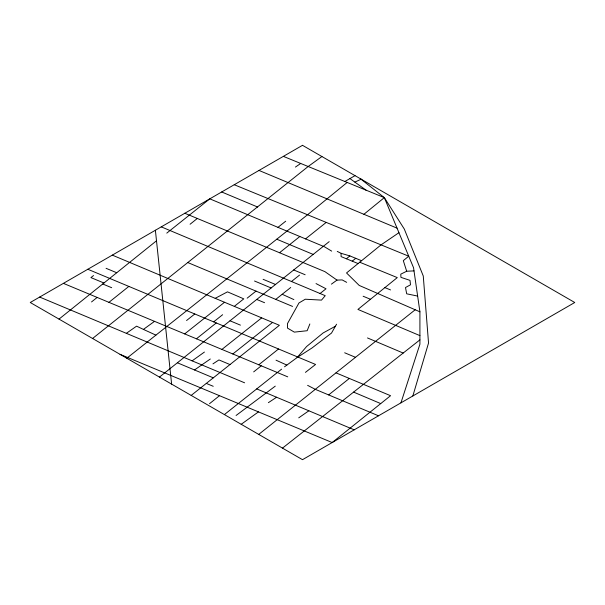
<?xml version="1.0" encoding="UTF-8"?>
<svg xmlns="http://www.w3.org/2000/svg" width="605" height="605" viewBox="0 0 605 605"><rect width="100%" height="100%" fill="white"/><g stroke="black" fill="none" stroke-linecap="round" stroke-linejoin="round"><path stroke-width="0.91" d="M337.257 251.408L341.129 253.321L341.061 256.596L358.084 263.561M412.852 395.973L428.537 343.035L423.266 275.993L404.306 229.061L384.334 197.631L360.671 178.906M400.949 402.847L419.915 344.185L419.915 311.825L413.555 267.75L384.334 197.631L283.359 156.37M309.858 323.962L307.159 330.723L294.332 332.122L287.473 328.084L287.473 323.599L298.976 302.954L305.283 299.225L321.505 300.11L325.233 295.679L161.27 226.86M336.562 324.212L331.51 333.06L312.082 347.928L297.108 357.563L284.531 366.796M297.108 357.563L306.614 346.521L323.123 332.954L335.404 326.231M347.172 182.445L307.559 214.76L126.8 358.243M363.907 214.291L384.334 197.631M346.378 258.766L349.887 255.915L361.586 260.71M352.231 261.163L355.74 258.312M59.018 319.107L156.498 240.79M91.537 301.933L97.155 297.433M190.091 224.243L197.313 218.465M108.938 302.341L128.85 286.407M279.54 252.731L299.838 236.502M209.527 403.679L219.494 395.693M258.781 364.785L278.542 348.979M253.669 371.886L261.262 365.821M166.776 233.122L209.791 198.841L324.59 246.855L331.676 251.128M277.967 227.351L285.696 221.203M186.567 320.521L194.787 313.972M305.54 238.884L326.216 222.406M213.663 321.86L222.625 314.713M196.428 338.8L216.287 322.957M159.448 377.089L329.188 241.645M92.58 338.482L308.164 166.504L321.921 156.529M247.143 298.174L256.006 291.118M291.466 281.507L299.535 275.094M275.767 299.392L290.71 287.496M191.188 395.413L279.389 325.301L112.296 255.129M320.06 293.508L326.019 288.782L316.037 283.579M224.387 414.584L281.582 369.163M258.721 434.405L415.196 309.768M328.644 394.921L349.335 378.443M184.676 333.907L224.531 302.266M234.309 306.372L243.785 298.855L227.48 291.852L215.191 298.341M221.914 349.425L261.678 317.867M232.827 353.97L272.56 322.435M282.482 448.123L419.915 339.866M93.541 275.547L90.924 277.597L103.954 283.004M305.434 372.377L315.568 364.46L87.823 269.263M236.086 415.476L275.275 386.134M126.339 333.332L136.571 326.163L143.423 329.4L154.532 321.346M331.411 284.146L337 280.107L342.158 279.918L346.665 282.338M241.206 424.294L258.456 411.892M192.133 360.852L204.429 352.057M298.726 417.843L308.868 410.787M194.515 369.965L210.306 359.007M295.429 167.071L300.708 163.456M398.945 232.691L381.059 244.866L346.536 272.953L359.211 285.431L419.915 311.825M212.952 363.877L218.942 359.93L229.998 364.565M268.378 402.665L276.591 397.243M344.873 181.508L355.022 175.647M414.009 270.889L406.681 271.244L400.782 274.163L400.926 277.362L410.001 280.365L410.492 284.811L405.501 287.526L406.681 293.811L417.647 296.072M354.863 182.105L361.079 179.224M341.129 253.321L349.887 255.915M234.241 184.729L408.746 256.21L403.308 260.634L406.681 271.244M359.733 262.222L397.281 277.604L357.926 309.42L419.915 335.631M384.901 287.609L390.543 289.931M363.136 296.238L370.479 299.271M106.064 268.31L116.727 272.742M102.729 283.987L111.683 287.708M184.82 213.255L324.923 271.645L337 280.107M63.396 283.367L287.746 376.854M120.024 354.326L332.183 442.542L390.565 395.7L335.994 372.861M258.993 170.436L397.054 228.145M221.687 191.974L257.707 207.061M276.757 239.209L313.171 254.418M293.697 269.959L305.147 274.746M263.115 279.306L275.502 284.479M254.523 281.015L271.146 287.957M187.921 262.6L292.555 306.425M256.754 299.445L264.574 302.712M344.668 352.783L355.506 357.313M230.006 320.786L240.435 325.142M378.518 415.794L315.303 389.34L307.62 385.347M39.658 297.07L244.601 382.799M177.378 362.781L213.3 377.838M206.305 383.404L213.225 386.3M256.724 388.902L354.212 429.822M367.492 337.945L403.18 353.048M353.592 392.108L380.726 403.588M282.202 294.272L293.871 299.581M276.039 360.187L286.853 365.095M143.423 329.4L155.909 335.132M349.947 178.573L366.055 190.159M155.387 230.255L171.623 384.122M302.5 145.321L30.25 302.5L302.5 459.679L574.75 302.5L302.5 145.321"/></g></svg>
